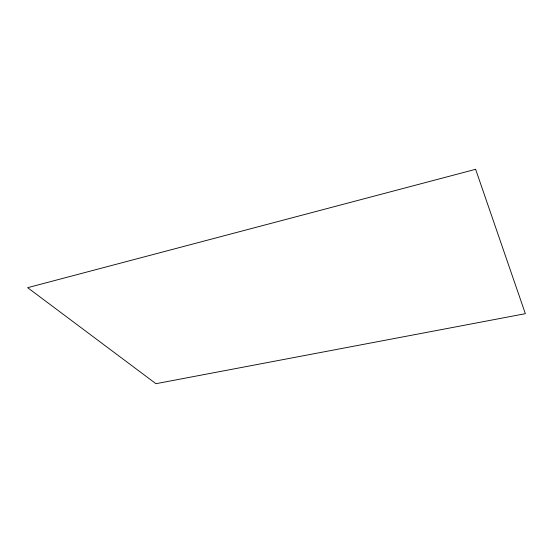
<?xml version="1.0" encoding="UTF-8"?>
<svg xmlns="http://www.w3.org/2000/svg" width="553" height="553" viewBox="0 0 553 553"><rect width="100%" height="100%" fill="white"/><g stroke="black" fill="none" stroke-linecap="round" stroke-linejoin="round"><path stroke-width="0.83" d="M475.628 169.308L27.65 287.678L155.939 383.692L525.35 313.689L475.628 169.308"/></g></svg>
